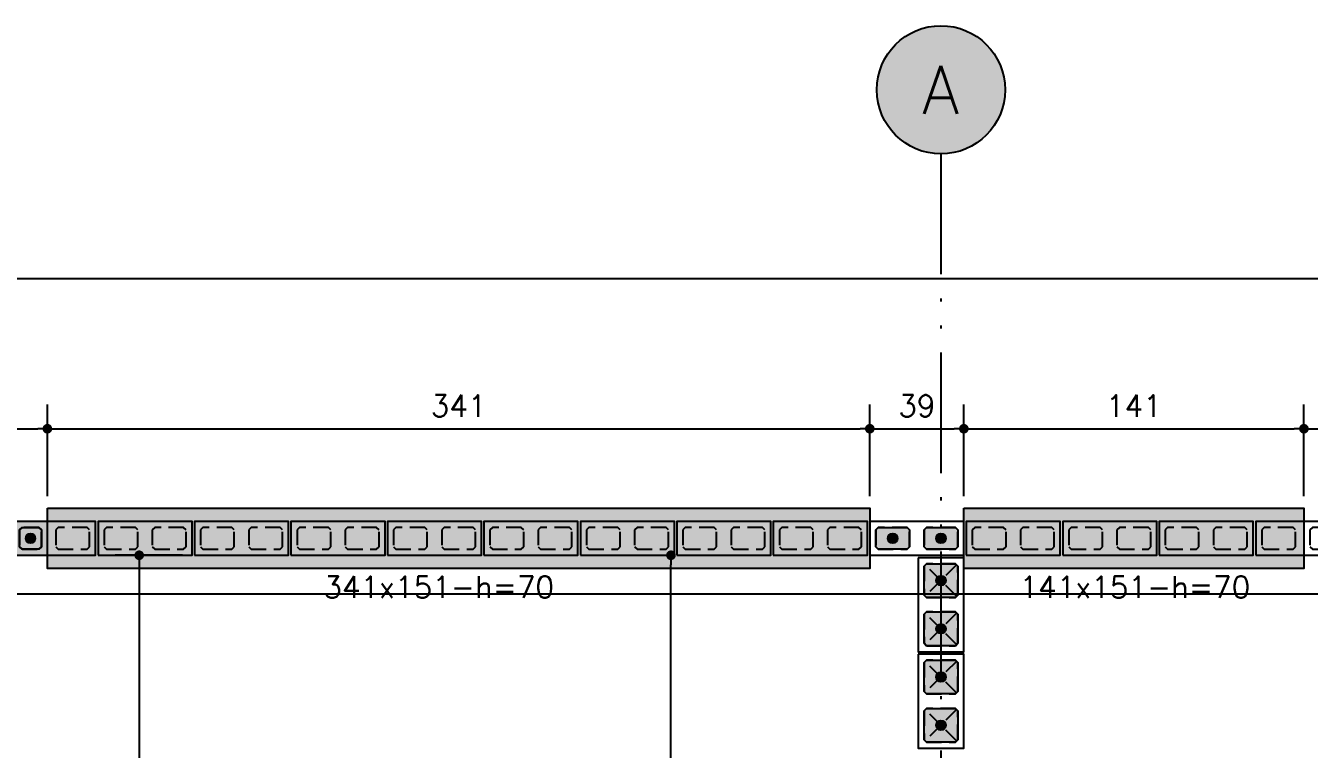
# Model space of a CAD drawing. Extents: x -14651 to 11095, y -4567 to -1290.
# Drawn here: x 485 to 1017, y -3109 to -2809 of the extents above; entities that cross this region are included whole.
import ezdxf
from ezdxf.enums import TextEntityAlignment as Align

# ---------------------------------------------------------------- set-up
doc = ezdxf.new("R2010")
doc.units = 0
doc.header["$LTSCALE"] = 25
doc.linetypes.add('DASHED2', pattern=[0.375, 0.25, -0.125])
doc.linetypes.add('ESTILO_TQS_0004', pattern=[3.3, 2, -0.4, 0.05, -0.4, 0.05, -0.4])
for name, color, linetype in [('203', 1, 'DASHED2'), ('213', 252, 'Continuous'), ('241', 2, 'Continuous'), ('248', 100, 'Continuous'), ('ABERTURAS', 53, 'Continuous'), ('Arranque', 14, 'Continuous'), ('COTA', 1, 'Continuous'), ('EIXOS', 1, 'ESTILO_TQS_0004'), ('FERRO', 5, 'Continuous'), ('H4', 254, 'Continuous'), ('IND-EIXOS', 2, 'Continuous'), ('TEXT-EIXOS', 3, 'Continuous'), ('TJANELA', 2, 'Continuous')]:
    doc.layers.add(name, color=color, linetype=linetype)
doc.layers.add('XREF-MC41-BAS-ELE-PLN-TIPO-TERR$0$DEFPOINTS_ATOMO', color=21, linetype='Continuous', plot=False)
doc.styles.add('COTA', font='romans.shx')
doc.styles.get("Standard").update_dxf_attribs({"font": 'romans.shx'})
doc.styles.add('Texto1', font='romans.shx', dxfattribs={"height": 9})
doc.dimstyles.new('forma', dxfattribs={"dimscale": 5, "dimtxt": 1.8, "dimasz": 0.8, "dimexe": 2, "dimexo": 1, "dimgap": 1, "dimtad": 1, "dimdec": 1, "dimzin": 9, "dimtxsty": 'COTA', "dimblk1": 'DOT', "dimblk2": 'DOT', "dimsah": 1, "dimcen": 0, "dimdle": 1, "dimclrd": 256, "dimclre": 256, "dimclrt": 2, "dimadec": 0, "dimazin": 0, "dimtfac": 1, "dimtdec": 0, "dimtmove": 0, "dimatfit": 3, "dimfxl": 1, "dimtolj": 1, "dimtzin": 0, "dimarcsym": 0})

# ---------------------------------------------------------------- blocks, each defined once
blk = doc.blocks.new('P4020')
blk.add_lwpolyline([(-19.5, -9.5), (19.5, -9.5), (19.5, 9.5), (-19.5, 9.5), (-19.5, -9.5)])
at = {"color": 1, "linetype": 'DASHED2'}
for points in [[(-17, -6), (-16, -7), (-4, -7), (-3, -6), (-3, 6), (-4, 7), (-16, 7), (-17, 6), (-17, -6)], [(3, -6), (4, -7), (16, -7), (17, -6), (17, 6), (16, 7), (4, 7), (3, 6), (3, -6)]]:
    blk.add_lwpolyline(points, dxfattribs=at)
at = {"layer": '203', "color": 253}
for p, q in [((-16.5, 6.5), (-3.5, -6.5)), ((-3.5, 6.5), (-16.5, -6.5)), ((16.5, 6.5), (3.5, -6.5)), ((3.5, 6.5), (16.5, -6.5))]:
    blk.add_line(p, q, dxfattribs=at)
blk = doc.blocks.new('P3515')
at = {"layer": '248'}
h = blk.add_hatch(color=100, dxfattribs=at)
h.paths.add_polyline_path([(17, 7), (-17, 7), (-17, -7), (17, -7)])
h.paths.add_polyline_path([(-5.5, -3.5), (-6.5, -4.5), (-13.5, -4.5), (-14.5, -3.5), (-14.5, 3.5), (-13.5, 4.5), (-6.5, 4.5), (-5.5, 3.5)], flags=16)
h.paths.add_polyline_path([(0.5, 3.5), (1.5, 4.5), (13.5, 4.5), (14.5, 3.5), (14.5, -3.5), (13.5, -4.5), (1.5, -4.5), (0.5, -3.5)], flags=16)
blk.add_lwpolyline([(-17, -7), (17, -7), (17, 7), (-17, 7), (-17, -7)])
at = {"color": 1, "linetype": 'DASHED2'}
for points in [[(-14.5, -3.5), (-13.5, -4.5), (-6.5, -4.5), (-5.5, -3.5), (-5.5, 3.5), (-6.5, 4.5), (-13.5, 4.5), (-14.5, 3.5), (-14.5, -3.5)], [(0.5, -3.5), (1.5, -4.5), (13.5, -4.5), (14.5, -3.5), (14.5, 3.5), (13.5, 4.5), (1.5, 4.5), (0.5, 3.5), (0.5, -3.5)]]:
    blk.add_lwpolyline(points, dxfattribs=at)
blk = doc.blocks.new('P4015', base_point=(5842102.11612, -8124149.02973))
blk.add_lwpolyline([(5842082.61612, -8124156.02973), (5842121.61612, -8124156.02973), (5842121.61612, -8124142.02973), (5842082.61612, -8124142.02973), (5842082.61612, -8124156.02973)])
at = {"color": 1, "linetype": 'DASHED2'}
for points in [[(5842085.11612, -8124152.52973), (5842086.11612, -8124153.52973), (5842098.11612, -8124153.52973), (5842099.11612, -8124152.52973), (5842099.11612, -8124145.52973), (5842098.11612, -8124144.52973), (5842086.11612, -8124144.52973), (5842085.11612, -8124145.52973), (5842085.11612, -8124152.52973)], [(5842105.11612, -8124152.52973), (5842106.11612, -8124153.52973), (5842118.11612, -8124153.52973), (5842119.11612, -8124152.52973), (5842119.11612, -8124145.52973), (5842118.11612, -8124144.52973), (5842106.11612, -8124144.52973), (5842105.11612, -8124145.52973), (5842105.11612, -8124152.52973)]]:
    blk.add_lwpolyline(points, dxfattribs=at)
blk = doc.blocks.new('GR-0909')
at = {"layer": '213'}
h = blk.add_hatch(color=256, dxfattribs=at)
h.paths.add_polyline_path([(3.5, -4.5), (4.5, -3.5), (4.500001, 3.5), (3.500001, 4.5), (-3.499999, 4.5), (-4.499999, 3.5), (-4.5, -3.5), (-3.5, -4.5)])
h.paths.add_polyline_path([(-2, 0, -1), (2, 0, -1)], flags=16)
at = {"layer": 'Arranque'}
blk.add_hatch(color=256, dxfattribs=at).paths.add_polyline_path([(2, 0, 1), (-2, 0, 1)])
at = {"layer": '213'}
blk.add_lwpolyline([(3.500001, 4.5), (4.500001, 3.5), (4.5, -3.5), (3.5, -4.5), (-3.5, -4.5), (-4.5, -3.5), (-4.499999, 3.5), (-3.499999, 4.5), (3.500001, 4.5)], dxfattribs=at)
at = {"layer": 'FERRO', "linetype": 'Continuous'}
blk.add_circle((0, 0), 2, dxfattribs=at)
blk = doc.blocks.new('GR-1409')
at = {"layer": '213'}
h = blk.add_hatch(color=256, dxfattribs=at)
h.paths.add_polyline_path([(-6, 4.5), (-7, 3.5), (-7, -3.5), (-6, -4.5), (6, -4.5), (7, -3.5), (7, 3.5), (6, 4.5)])
h.paths.add_polyline_path([(-2, 0, 1), (2, 0, 1)], flags=16)
at = {"layer": 'Arranque'}
blk.add_hatch(color=256, dxfattribs=at).paths.add_polyline_path([(-2, 0, 1), (2, 0, 1)])
at = {"layer": '213'}
blk.add_lwpolyline([(-7, 3.5), (-6, 4.5), (6, 4.5), (7, 3.5), (7, -3.5), (6, -4.5), (-6, -4.5), (-7, -3.5), (-7, 3.5)], dxfattribs=at)
at = {"layer": 'FERRO', "linetype": 'Continuous'}
blk.add_circle((0, 0), 2, dxfattribs=at)
blk = doc.blocks.new('GR-1414')
at = {"layer": '213'}
h = blk.add_hatch(color=256, dxfattribs=at)
h.paths.add_polyline_path([(6, -7), (7, -6), (7, 6), (6, 7), (-6, 7), (-7, 6), (-7, -6), (-6, -7)])
h.paths.add_polyline_path([(2, 0, 1), (-2, 0, 1)], flags=16)
at = {"layer": 'Arranque'}
blk.add_hatch(color=256, dxfattribs=at).paths.add_polyline_path([(2, 0, 1), (-2, 0, 1)])
at = {"layer": '213'}
for p, q in [((-7, 6), (-6, 7)), ((-7, -6), (-7, 6)), ((-6, 7), (6, 7)), ((6, 7), (7, 6)), ((7, 6), (7, -6)), ((-6, -7), (-7, -6)), ((6, -7), (-6, -7)), ((7, -6), (6, -7))]:
    blk.add_line(p, q, dxfattribs=at)
at = {"layer": 'FERRO', "linetype": 'Continuous'}
blk.add_circle((0, 0), 2, dxfattribs=at)
blk = doc.blocks.new('_Dot')
at = {"color": 0, "linetype": 'ByBlock', "lineweight": -2}
blk.add_line((-0.5, 0), (-1, 0), dxfattribs=at)
at = {"color": 0, "linetype": 'ByBlock', "const_width": 0.5}
blk.add_lwpolyline([(-0.25, 0, 1), (0.25, 0, 1)], format="xyb", close=True, dxfattribs=at)
blk = doc.blocks.new('*D68')
at = {"layer": 'COTA', "lineweight": -2, "transparency": 16777216}
for p, q in [((449.52, -3009.6), (449.52, -2966.13)), ((493.52, -3004.1), (493.52, -2966.13)), ((453.52, -2976.13), (489.52, -2976.13))]:
    blk.add_line(p, q, dxfattribs=at)
at = {"layer": 'Defpoints', "color": 0, "transparency": 16777216}
for p in [(493.52, -2976.13), (493.52, -3009.1), (449.52, -3014.6)]:
    blk.add_point(p, dxfattribs=at)
at = {"layer": 'COTA', "lineweight": -2, "transparency": 16777216, "xscale": 4, "yscale": 4, "zscale": 4, "rotation": 180}
blk.add_blockref('_Dot', (449.52, -2976.13), dxfattribs=at)
at = {"layer": 'COTA', "lineweight": -2, "transparency": 16777216, "xscale": 4, "yscale": 4, "zscale": 4}
blk.add_blockref('_Dot', (493.52, -2976.13), dxfattribs=at)
at = {"layer": 'COTA', "color": 2, "transparency": 16777216, "insert": (471.52, -2966.63), "char_height": 9, "attachment_point": 5, "style": 'COTA'}
blk.add_mtext('\\A1;44 ', dxfattribs=at)
blk = doc.blocks.new('*D69')
at = {"layer": 'COTA', "lineweight": -2, "transparency": 16777216}
for p, q in [((493.52, -3004.1), (493.52, -2966.13)), ((834.52, -3004.1), (834.52, -2966.13)), ((497.52, -2976.13), (830.52, -2976.13))]:
    blk.add_line(p, q, dxfattribs=at)
at = {"layer": 'Defpoints', "color": 0, "transparency": 16777216}
for p in [(834.52, -2976.13), (493.52, -3009.1), (834.52, -3009.1)]:
    blk.add_point(p, dxfattribs=at)
at = {"layer": 'COTA', "lineweight": -2, "transparency": 16777216, "xscale": 4, "yscale": 4, "zscale": 4, "rotation": 180}
blk.add_blockref('_Dot', (493.52, -2976.13), dxfattribs=at)
at = {"layer": 'COTA', "lineweight": -2, "transparency": 16777216, "xscale": 4, "yscale": 4, "zscale": 4}
blk.add_blockref('_Dot', (834.52, -2976.13), dxfattribs=at)
at = {"layer": 'COTA', "color": 2, "transparency": 16777216, "insert": (664.02, -2966.63), "char_height": 9, "attachment_point": 5, "style": 'COTA'}
blk.add_mtext('\\A1;341 ', dxfattribs=at)
blk = doc.blocks.new('*D70')
at = {"layer": 'COTA', "lineweight": -2, "transparency": 16777216}
for p, q in [((834.52, -3004.1), (834.52, -2966.13)), ((873.52, -3004.1), (873.52, -2966.13)), ((838.52, -2976.13), (869.52, -2976.13))]:
    blk.add_line(p, q, dxfattribs=at)
at = {"layer": 'Defpoints', "color": 0, "transparency": 16777216}
for p in [(873.52, -2976.13), (834.52, -3009.1), (873.52, -3009.1)]:
    blk.add_point(p, dxfattribs=at)
at = {"layer": 'COTA', "lineweight": -2, "transparency": 16777216, "xscale": 4, "yscale": 4, "zscale": 4, "rotation": 180}
blk.add_blockref('_Dot', (834.52, -2976.13), dxfattribs=at)
at = {"layer": 'COTA', "lineweight": -2, "transparency": 16777216, "xscale": 4, "yscale": 4, "zscale": 4}
blk.add_blockref('_Dot', (873.52, -2976.13), dxfattribs=at)
at = {"layer": 'COTA', "color": 2, "transparency": 16777216, "insert": (854.02, -2966.63), "char_height": 9, "attachment_point": 5, "style": 'COTA'}
blk.add_mtext('\\A1;39 ', dxfattribs=at)
blk = doc.blocks.new('*D71')
at = {"layer": 'COTA', "lineweight": -2, "transparency": 16777216}
for p, q in [((873.52, -3004.1), (873.52, -2966.13)), ((1014.52, -3004.1), (1014.52, -2966.13)), ((877.52, -2976.13), (1010.52, -2976.13))]:
    blk.add_line(p, q, dxfattribs=at)
at = {"layer": 'Defpoints', "color": 0, "transparency": 16777216}
for p in [(1014.52, -2976.13), (873.52, -3009.1), (1014.52, -3009.1)]:
    blk.add_point(p, dxfattribs=at)
at = {"layer": 'COTA', "lineweight": -2, "transparency": 16777216, "xscale": 4, "yscale": 4, "zscale": 4, "rotation": 180}
blk.add_blockref('_Dot', (873.52, -2976.13), dxfattribs=at)
at = {"layer": 'COTA', "lineweight": -2, "transparency": 16777216, "xscale": 4, "yscale": 4, "zscale": 4}
blk.add_blockref('_Dot', (1014.52, -2976.13), dxfattribs=at)
at = {"layer": 'COTA', "color": 2, "transparency": 16777216, "insert": (944.02, -2966.63), "char_height": 9, "attachment_point": 5, "style": 'COTA'}
blk.add_mtext('\\A1;141 ', dxfattribs=at)
blk = doc.blocks.new('*D72')
at = {"layer": 'COTA', "lineweight": -2, "transparency": 16777216}
for p, q in [((1014.52, -3004.1), (1014.52, -2966.13)), ((1073.52, -3004.1), (1073.52, -2966.13)), ((1018.52, -2976.13), (1069.52, -2976.13))]:
    blk.add_line(p, q, dxfattribs=at)
at = {"layer": 'Defpoints', "color": 0, "transparency": 16777216}
for p in [(1073.52, -2976.13), (1014.52, -3009.1), (1073.52, -3009.1)]:
    blk.add_point(p, dxfattribs=at)
at = {"layer": 'COTA', "lineweight": -2, "transparency": 16777216, "xscale": 4, "yscale": 4, "zscale": 4, "rotation": 180}
blk.add_blockref('_Dot', (1014.52, -2976.13), dxfattribs=at)
at = {"layer": 'COTA', "lineweight": -2, "transparency": 16777216, "xscale": 4, "yscale": 4, "zscale": 4}
blk.add_blockref('_Dot', (1073.52, -2976.13), dxfattribs=at)
at = {"layer": 'COTA', "color": 2, "transparency": 16777216, "insert": (1044.02, -2966.63), "char_height": 9, "attachment_point": 5, "style": 'COTA'}
blk.add_mtext('\\A1;59 ', dxfattribs=at)
blk = doc.blocks.new('*D92')
at = {"layer": 'COTA', "lineweight": -2, "transparency": 16777216}
for p, q in [((449.52, -3009.6), (449.52, -2903.84)), ((3258.52, -3009.6), (3258.52, -2903.84)), ((453.52, -2913.84), (3254.52, -2913.84))]:
    blk.add_line(p, q, dxfattribs=at)
at = {"layer": 'Defpoints', "color": 0, "transparency": 16777216}
for p in [(3258.52, -2913.84), (449.52, -3014.6), (3258.52, -3014.6)]:
    blk.add_point(p, dxfattribs=at)
at = {"layer": 'COTA', "lineweight": -2, "transparency": 16777216, "xscale": 4, "yscale": 4, "zscale": 4, "rotation": 180}
blk.add_blockref('_Dot', (449.52, -2913.84), dxfattribs=at)
at = {"layer": 'COTA', "lineweight": -2, "transparency": 16777216, "xscale": 4, "yscale": 4, "zscale": 4}
blk.add_blockref('_Dot', (3258.52, -2913.84), dxfattribs=at)
at = {"layer": 'COTA', "color": 2, "transparency": 16777216, "insert": (1854.02, -2904.34), "char_height": 9, "attachment_point": 5, "style": 'COTA'}
blk.add_mtext('\\A1;2809 ', dxfattribs=at)
blk = doc.blocks.new('*D148')
at = {"layer": 'COTA', "lineweight": -2, "transparency": 16777216}
for p, q in [((549.52, -3028.6), (521.59, -3028.6)), ((531.59, -3032.6), (531.59, -3554.6)), ((588.52, -3558.6), (521.59, -3558.6))]:
    blk.add_line(p, q, dxfattribs=at)
at = {"layer": 'Defpoints', "color": 0, "transparency": 16777216}
for p in [(554.52, -3028.6), (531.59, -3558.6), (593.52, -3558.6)]:
    blk.add_point(p, dxfattribs=at)
at = {"layer": 'COTA', "lineweight": -2, "transparency": 16777216, "xscale": 4, "yscale": 4, "zscale": 4}
for p, rotation in [((531.59, -3028.6), 90), ((531.59, -3558.6), 270)]:
    blk.add_blockref('_Dot', p, dxfattribs=dict(at, rotation=rotation))
at = {"layer": 'COTA', "color": 2, "transparency": 16777216, "insert": (522.09, -3293.6), "char_height": 9, "attachment_point": 5, "rotation": 90, "style": 'COTA'}
blk.add_mtext('\\A1;530 ', dxfattribs=at)
blk = doc.blocks.new('*D202')
at = {"layer": 'COTA', "lineweight": -2, "transparency": 16777216}
for p, q in [((752.08, -3214.6), (752.08, -3032.6)), ((756.16, -3028.6), (762.08, -3028.6)), ((793.52, -3218.6), (742.08, -3218.6))]:
    blk.add_line(p, q, dxfattribs=at)
at = {"layer": 'Defpoints', "color": 0, "transparency": 16777216}
for p in [(751.16, -3028.6), (752.08, -3028.6), (798.52, -3218.6)]:
    blk.add_point(p, dxfattribs=at)
at = {"layer": 'COTA', "lineweight": -2, "transparency": 16777216, "xscale": 4, "yscale": 4, "zscale": 4}
for p, rotation in [((752.08, -3028.6), 90), ((752.08, -3218.6), 270)]:
    blk.add_blockref('_Dot', p, dxfattribs=dict(at, rotation=rotation))
at = {"layer": 'COTA', "color": 2, "transparency": 16777216, "insert": (742.58, -3123.6), "char_height": 9, "attachment_point": 5, "rotation": 90, "style": 'COTA'}
blk.add_mtext('\\A1;190 ', dxfattribs=at)

msp = doc.modelspace()

# ---------------------------------------------------------------- hatches: boundary and pattern name
at = {"layer": 'ABERTURAS', "transparency": 33554457}
for points in [[(493.52, -3009.1), (834.52, -3009.1), (834.52, -3034.1), (493.52, -3034.1)], [(873.52, -3009.1), (1014.52, -3009.1), (1014.52, -3034.1), (873.52, -3034.1)]]:
    msp.add_hatch(color=256, dxfattribs=at).paths.add_polyline_path(points)
at = {"layer": 'H4'}
h = msp.add_hatch(color=256, dxfattribs=at)
edge = h.paths.add_edge_path()
edge.add_arc((864.02, -2835.54), 26.59, 0, 360)

# ---------------------------------------------------------------- linework, layer by layer
at = {"layer": 'ABERTURAS'}
for points in [[(493.52, -3009.1), (834.52, -3009.1), (834.52, -3034.1), (493.52, -3034.1)], [(873.52, -3009.1), (1014.52, -3009.1), (1014.52, -3034.1), (873.52, -3034.1)]]:
    msp.add_lwpolyline(points, close=True, dxfattribs=at)
at = {"layer": 'EIXOS'}
msp.add_line((864.02, -2862.07), (864.02, -4320.64), dxfattribs=at)
at = {"layer": 'IND-EIXOS'}
msp.add_circle((864.02, -2835.54), 26.59, dxfattribs=at)
at = {"layer": 'XREF-MC41-BAS-ELE-PLN-TIPO-TERR$0$DEFPOINTS_ATOMO'}
msp.add_lwpolyline([(199.52, -3044.6), (1454.36, -3044.6), (1454.36, -3174.6), (199.52, -3174.6)], close=True, dxfattribs=at)

# ---------------------------------------------------------------- block references
for name, p in [('GR-0909', (486.52, -3021.6)), ('GR-1409', (844.02, -3021.6)), ('GR-1409', (864.02, -3021.6)), ('GR-1414', (864.02, -3039.1)), ('GR-1414', (864.02, -3059.1)), ('GR-1414', (864.02, -3079.1)), ('GR-1414', (864.02, -3099.1))]:
    msp.add_blockref(name, p)
at = {"layer": '241'}
for name, p in [('P3515', (496.52, -3021.6)), ('P4015', (534.02, -3021.6)), ('P4015', (574.02, -3021.6)), ('P4015', (614.02, -3021.6)), ('P4015', (654.02, -3021.6)), ('P4015', (694.02, -3021.6)), ('P4015', (734.02, -3021.6)), ('P4015', (774.02, -3021.6)), ('P4015', (814.02, -3021.6)), ('P4015', (854.02, -3021.6)), ('P4015', (894.02, -3021.6)), ('P4015', (934.02, -3021.6)), ('P4015', (974.02, -3021.6)), ('P4015', (1014.02, -3021.6))]:
    msp.add_blockref(name, p, dxfattribs=at)
at = {"layer": '241', "rotation": 270}
for p in [(864.02, -3049.1), (864.02, -3089.1)]:
    msp.add_blockref('P4020', p, dxfattribs=at)

# ---------------------------------------------------------------- texts
at = {"layer": 'TEXT-EIXOS'}
msp.add_text('A', height=20, dxfattribs=at).set_placement((863.91, -2835.54), align=Align.MIDDLE_CENTER)
at = {"layer": 'TJANELA', "style": 'Texto1'}
for s, p in [('341x151-h=70', (655.79, -3046.29)), ('141x151-h=70', (944.45, -3046.29))]:
    msp.add_text(s, height=9, dxfattribs=at).set_placement(p, align=Align.CENTER)

# ---------------------------------------------------------------- dimensions: what is measured, and where the dimension line sits
at = {"layer": 'COTA'}
for base, p1, p2, override, picture, middle in [((3258.52, -2913.84), (449.52, -3014.6), (3258.52, -3014.6), {"dimpost": ' '}, '*D92', (1854.02, -2904.34)), ((493.52, -2976.13), (449.52, -3014.6), (493.52, -3009.1), {"dimpost": ' '}, '*D68', (471.52, -2966.63)), ((834.52, -2976.13), (493.52, -3009.1), (834.52, -3009.1), {"dimpost": ' ', "dimtmove": 1}, '*D69', (664.02, -2966.63)), ((873.52, -2976.13), (834.52, -3009.1), (873.52, -3009.1), {"dimpost": ' ', "dimtmove": 1}, '*D70', (854.02, -2966.63)), ((1014.52, -2976.13), (873.52, -3009.1), (1014.52, -3009.1), {"dimpost": ' ', "dimtmove": 1}, '*D71', (944.02, -2966.63)), ((1073.52, -2976.13), (1014.52, -3009.1), (1073.52, -3009.1), {"dimpost": ' ', "dimtmove": 1}, '*D72', (1044.02, -2966.63))]:
    dim = msp.add_linear_dim(base=base, p1=p1, p2=p2, dimstyle='forma', override=override, dxfattribs=at)
    dim.commit()
    dim.dimension.update_dxf_attribs({"geometry": picture, "text_midpoint": middle})
for base, p1, p2, override, picture, middle in [((531.59, -3558.6), (554.52, -3028.6), (593.52, -3558.6), {"dimpost": ' '}, '*D148', (522.09, -3293.6)), ((752.08, -3028.6), (798.52, -3218.6), (751.16, -3028.6), {"dimpost": ' ', "dimtmove": 1}, '*D202', (742.58, -3123.6))]:
    dim = msp.add_linear_dim(base=base, p1=p1, p2=p2, angle=90, dimstyle='forma', override=override, dxfattribs=at)
    dim.commit()
    dim.dimension.update_dxf_attribs({"geometry": picture, "text_midpoint": middle})

doc.saveas('drawing.dxf')
